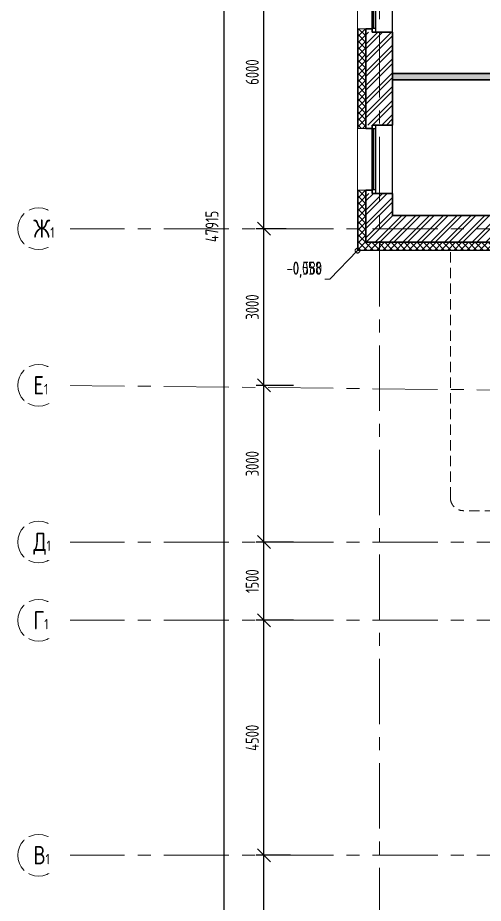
# Model space of a CAD drawing. Header units: millimetres. Extents: x -248073 to 8952771, y -150083 to 710860.
# Drawn here: x -13364 to -4439, y 38476 to 55436 of the extents above; entities that cross this region are included whole.
import ezdxf
from ezdxf import colors
from ezdxf.entities.mleader import LeaderData, LeaderLine
from ezdxf.math import Vec2, Vec3

# ---------------------------------------------------------------- set-up
doc = ezdxf.new("R2010")
doc.units = ezdxf.units.MM
doc.linetypes.add('ADSK_Штриховая_ш2 п1', pattern=[3, 2, -1])
doc.linetypes.add('CENTER', pattern=[2, 1.25, -0.25, 0.25, -0.25])
doc.layers.get('Defpoints').update_dxf_attribs({"color": 8})
for name, color, linetype, lineweight in [('АР_Навесной фасад', 5, 'Continuous', 5), ('АР_Оси', 193, 'Continuous', 9), ('АР_Оси размеры', 164, 'Continuous', 9), ('АР_Отметки', 250, 'Continuous', 15), ('АР_Перегородки газоблок', 165, 'Continuous', 30), ('АР_Перегородки газоблок_Штрих', 165, 'Continuous', 5), ('АР_Сущ Несущая стена', 202, 'Continuous', 30), ('АР_тонкая линия', 250, 'Continuous', 0), ('АР_Утеплитель', 250, 'Continuous', 9), ('АР_Штриховка кирпич', 250, 'Continuous', 9)]:
    doc.layers.add(name, color=color, linetype=linetype, lineweight=lineweight)
doc.layers.add('АР_новое окно', color=160, linetype='Continuous')
doc.styles.add('ISOCPEUR', font='', dxfattribs={"width": 0.7})
doc.styles.add('ГОСТ 2.304', font='', dxfattribs={"width": 0.7})
doc.styles.get('ISOCPEUR').set_extended_font_data('ISOCPEUR')
doc.styles.get('ГОСТ 2.304').set_extended_font_data('ISOCPEUR')
doc.dimstyles.new('СПДС', dxfattribs={"dimscale": 100, "dimtxt": 2.5, "dimasz": 2.5, "dimexe": 1.5, "dimexo": 0, "dimgap": 1, "dimtad": 1, "dimdec": 0, "dimrnd": 1, "dimtxsty": 'ГОСТ 2.304', "dimblk": 'OBLIQUE', "dimcen": 2.5, "dimdle": 1.5, "dimadec": 0, "dimazin": 2, "dimtfac": 0.75, "dimtdec": 0, "dimtmove": 1, "dimatfit": 3, "dimfxl": 1, "dimtolj": 1, "dimarcsym": 1})
pattern_1 = [(45, (-951676.66, 109617.1), (-132.58252, 132.58252), []), (45, (-951588.28, 109617.1), (-132.58252, 132.58252), [])]

# ---------------------------------------------------------------- blocks, each defined once
blk = doc.blocks.new('_Oblique')
at = {"color": 8, "linetype": 'ByBlock', "lineweight": -2}
blk.add_line((-0.5, -0.5), (0.5, 0.5), dxfattribs=at)
blk = doc.blocks.new('*D978')
at = {"layer": 'Defpoints', "color": 0, "ltscale": 100, "transparency": 16777216}
for p in [(-8643, 39395), (-8134, 39395), (-8301, 36395)]:
    blk.add_point(p, dxfattribs=at)
at = {"layer": 'АР_Оси размеры', "color": 8, "lineweight": -2, "ltscale": 100, "transparency": 16777216}
for p, q in [((-8643, 36245), (-8643, 39545)), ((-8134, 39395), (-8793, 39395)), ((-8301, 36395), (-8793, 36395))]:
    blk.add_line(p, q, dxfattribs=at)
at = {"layer": 'АР_Оси размеры', "color": 8, "lineweight": -2, "ltscale": 100, "transparency": 16777216, "xscale": 250, "yscale": 250, "zscale": 250}
for p, rotation in [((-8643, 39395), 90), ((-8643, 36395), 270)]:
    blk.add_blockref('_Oblique', p, dxfattribs=dict(at, rotation=rotation))
at = {"layer": 'АР_Оси размеры', "color": 8, "ltscale": 100, "transparency": 16777216, "insert": (-8868, 37895), "char_height": 250, "attachment_point": 5, "rotation": 90, "style": 'ГОСТ 2.304'}
blk.add_mtext('\\A1;3000', dxfattribs=at)
blk = doc.blocks.new('*D979')
at = {"layer": 'Defpoints', "color": 0, "ltscale": 100, "transparency": 16777216}
for p in [(-8643, 43895), (-8080, 43895), (-8134, 39395)]:
    blk.add_point(p, dxfattribs=at)
at = {"layer": 'АР_Оси размеры', "color": 8, "lineweight": -2, "ltscale": 100, "transparency": 16777216}
for p, q in [((-8643, 39245), (-8643, 44045)), ((-8080, 43895), (-8793, 43895)), ((-8134, 39395), (-8793, 39395))]:
    blk.add_line(p, q, dxfattribs=at)
at = {"layer": 'АР_Оси размеры', "color": 8, "lineweight": -2, "ltscale": 100, "transparency": 16777216, "xscale": 250, "yscale": 250, "zscale": 250}
for p, rotation in [((-8643, 43895), 90), ((-8643, 39395), 270)]:
    blk.add_blockref('_Oblique', p, dxfattribs=dict(at, rotation=rotation))
at = {"layer": 'АР_Оси размеры', "color": 8, "ltscale": 100, "transparency": 16777216, "insert": (-8868, 41645), "char_height": 250, "attachment_point": 5, "rotation": 90, "style": 'ГОСТ 2.304'}
blk.add_mtext('\\A1;4500', dxfattribs=at)
blk = doc.blocks.new('*D980')
at = {"layer": 'Defpoints', "color": 0, "ltscale": 100, "transparency": 16777216}
for p in [(-8643, 45395), (-8080, 45395), (-8080, 43895)]:
    blk.add_point(p, dxfattribs=at)
at = {"layer": 'АР_Оси размеры', "color": 8, "lineweight": -2, "ltscale": 100, "transparency": 16777216}
for p, q in [((-8643, 43745), (-8643, 45545)), ((-8080, 45395), (-8793, 45395)), ((-8080, 43895), (-8793, 43895))]:
    blk.add_line(p, q, dxfattribs=at)
at = {"layer": 'АР_Оси размеры', "color": 8, "lineweight": -2, "ltscale": 100, "transparency": 16777216, "xscale": 250, "yscale": 250, "zscale": 250}
for p, rotation in [((-8643, 45395), 90), ((-8643, 43895), 270)]:
    blk.add_blockref('_Oblique', p, dxfattribs=dict(at, rotation=rotation))
at = {"layer": 'АР_Оси размеры', "color": 8, "ltscale": 100, "transparency": 16777216, "insert": (-8868, 44645), "char_height": 250, "attachment_point": 5, "rotation": 90, "style": 'ГОСТ 2.304'}
blk.add_mtext('\\A1;1500', dxfattribs=at)
blk = doc.blocks.new('*D981')
at = {"layer": 'Defpoints', "color": 0, "ltscale": 100, "transparency": 16777216}
for p in [(-8643, 48395), (-8219, 48395), (-8080, 45395)]:
    blk.add_point(p, dxfattribs=at)
at = {"layer": 'АР_Оси размеры', "color": 8, "lineweight": -2, "ltscale": 100, "transparency": 16777216}
for p, q in [((-8643, 45245), (-8643, 48545)), ((-8219, 48395), (-8793, 48395)), ((-8080, 45395), (-8793, 45395))]:
    blk.add_line(p, q, dxfattribs=at)
at = {"layer": 'АР_Оси размеры', "color": 8, "lineweight": -2, "ltscale": 100, "transparency": 16777216, "xscale": 250, "yscale": 250, "zscale": 250}
for p, rotation in [((-8643, 48395), 90), ((-8643, 45395), 270)]:
    blk.add_blockref('_Oblique', p, dxfattribs=dict(at, rotation=rotation))
at = {"layer": 'АР_Оси размеры', "color": 8, "ltscale": 100, "transparency": 16777216, "insert": (-8868, 46895), "char_height": 250, "attachment_point": 5, "rotation": 90, "style": 'ГОСТ 2.304'}
blk.add_mtext('\\A1;3000', dxfattribs=at)
blk = doc.blocks.new('*D982')
at = {"layer": 'Defpoints', "color": 0, "ltscale": 100, "transparency": 16777216}
for p in [(-8643, 51395), (-8219, 51395), (-8080, 48395)]:
    blk.add_point(p, dxfattribs=at)
at = {"layer": 'АР_Оси размеры', "color": 8, "lineweight": -2, "ltscale": 100, "transparency": 16777216}
for p, q in [((-8219, 51395), (-8793, 51395)), ((-8643, 48245), (-8643, 51545)), ((-8080, 48395), (-8793, 48395))]:
    blk.add_line(p, q, dxfattribs=at)
at = {"layer": 'АР_Оси размеры', "color": 8, "lineweight": -2, "ltscale": 100, "transparency": 16777216, "xscale": 250, "yscale": 250, "zscale": 250}
for p, rotation in [((-8643, 51395), 90), ((-8643, 48395), 270)]:
    blk.add_blockref('_Oblique', p, dxfattribs=dict(at, rotation=rotation))
at = {"layer": 'АР_Оси размеры', "color": 8, "ltscale": 100, "transparency": 16777216, "insert": (-8868, 49895), "char_height": 250, "attachment_point": 5, "rotation": 90, "style": 'ГОСТ 2.304'}
blk.add_mtext('\\A1;3000', dxfattribs=at)
blk = doc.blocks.new('*D983')
at = {"layer": 'Defpoints', "color": 0, "ltscale": 100, "transparency": 16777216}
for p in [(-8643, 57395), (-7988, 57395), (-8219, 51395)]:
    blk.add_point(p, dxfattribs=at)
at = {"layer": 'АР_Оси размеры', "color": 8, "lineweight": -2, "ltscale": 100, "transparency": 16777216}
for p, q in [((-8643, 51245), (-8643, 57545)), ((-7988, 57395), (-8793, 57395)), ((-8219, 51395), (-8793, 51395))]:
    blk.add_line(p, q, dxfattribs=at)
at = {"layer": 'АР_Оси размеры', "color": 8, "lineweight": -2, "ltscale": 100, "transparency": 16777216, "xscale": 250, "yscale": 250, "zscale": 250}
for p, rotation in [((-8643, 57395), 90), ((-8643, 51395), 270)]:
    blk.add_blockref('_Oblique', p, dxfattribs=dict(at, rotation=rotation))
at = {"layer": 'АР_Оси размеры', "color": 8, "ltscale": 100, "transparency": 16777216, "insert": (-8868, 54395), "char_height": 250, "attachment_point": 5, "rotation": 90, "style": 'ГОСТ 2.304'}
blk.add_mtext('\\A1;6000', dxfattribs=at)
blk = doc.blocks.new('*D989')
at = {"layer": 'Defpoints', "color": 0, "ltscale": 100, "transparency": 16777216}
for p in [(-9469, 75395), (-9469, 27480), (-9413, 27480)]:
    blk.add_point(p, dxfattribs=at)
at = {"layer": 'АР_Оси размеры', "color": 8, "lineweight": -2, "ltscale": 100, "transparency": 16777216}
for p, q in [((-9413, 75545), (-9413, 27330)), ((-9469, 75395), (-9263, 75395)), ((-9469, 27480), (-9263, 27480))]:
    blk.add_line(p, q, dxfattribs=at)
at = {"layer": 'АР_Оси размеры', "color": 8, "lineweight": -2, "ltscale": 100, "transparency": 16777216, "xscale": 250, "yscale": 250, "zscale": 250}
for p, rotation in [((-9413, 75395), 90), ((-9413, 27480), 270)]:
    blk.add_blockref('_Oblique', p, dxfattribs=dict(at, rotation=rotation))
at = {"layer": 'АР_Оси размеры', "color": 8, "ltscale": 100, "transparency": 16777216, "insert": (-9640, 51438), "char_height": 250, "attachment_point": 5, "rotation": 90, "style": 'ГОСТ 2.304'}
blk.add_mtext('\\A1;47915', dxfattribs=at)
blk = doc.blocks.new('*U180')
at = {"layer": 'АР_новое окно', "color": 8, "lineweight": 20}
for p, q in [((0, 1310), (-70, 1310)), ((0, 0), (-70, 0))]:
    blk.add_line(p, q, dxfattribs=at)
at = {"layer": 'АР_новое окно', "color": 8}
for p, q in [((-70, 1310), (-70, 0)), ((-70, 0), (-70, 1310)), ((0, 1240), (-70, 1240)), ((-35, 1240), (-35, 70)), ((0, 1310), (0, 0)), ((0, 70), (-70, 70))]:
    blk.add_line(p, q, dxfattribs=at)
blk = doc.blocks.new('_DotSmall')
at = {"color": 8, "linetype": 'ByBlock', "const_width": 0.5}
blk.add_lwpolyline([(-0.0625, 0, 1), (0.0625, 0, 1)], format="xyb", close=True, dxfattribs=at)

msp = doc.modelspace()

# ---------------------------------------------------------------- hatches: boundary and pattern name
at = {"layer": 'АР_Перегородки газоблок_Штрих', "ltscale": 100}
h = msp.add_hatch(dxfattribs=at)
h.set_pattern_fill('AR-CONC', color=8, scale=30)
h.set_pattern_definition([(50, (211803.85, -55205.68), (215.17805, -18.82564), [22.5, -247.5]), (355, (211803.85, -55205.68), (-41.6254, 225.65764), [18, -198]), (100.45144, (211821.79, -55207.25), (173.55265, 206.832), [19.12206, -210.34263]), (46.1842, (211803.85, -55145.68), (320.1724, -49.65578), [33.75, -371.25]), (96.63564, (211830.53, -55149.82), (280.3986, 292.2356), [28.6831, -315.51413]), (351.18416, (211803.85, -55145.68), (280.3986, 292.2356), [27, -297]), (21, (211833.85, -55160.68), (179.07212, -120.78567), [22.5, -247.5]), (326, (211833.85, -55160.68), (72.9946, 217.54501), [18, -198]), (71.45144, (211848.78, -55170.75), (252.06671, 96.75935), [19.12206, -210.34263]), (37.5, (211803.85, -55205.68), (3.647957, 99.868156), [0, -195.6, 0, -201, 0, -198.75]), (7.5, (211803.85, -55205.68), (78.92086, 118.323514), [0, -114.6, 0, -191.1, 0, -75.75]), (327.5, (211736.95, -55205.68), (160.14673, -6.766462), [0, -75, 0, -234, 0, -310.5]), (317.5, (211706.95, -55205.68), (174.95585, 30.031495), [0, -97.5, 0, -155.4, 0, -220.5])])
h.paths.add_polyline_path([(-230.06, 55623.05), (-350.06, 55623.05), (-350.06, 54364.9), (-6180.06, 54364.9), (-6180.06, 54244.9), (-350.06, 54244.9), (-350.06, 52930.31), (-230.06, 52930.31)])
at = {"layer": 'АР_Утеплитель', "ltscale": 100}
h = msp.add_hatch(dxfattribs=at)
h.set_pattern_fill('ANSI37', color=8, scale=700)
h.set_pattern_definition([(45, (-976790.15, 99707.145), (-61.871843, 61.871843), []), (135, (-976790.15, 99707.145), (-61.871843, -61.871843), [])])
h.paths.add_polyline_path([(-6840.05, 61385), (-6690.05, 61385), (-6690.07, 61385), (-6840.07, 61385)])
h.paths.add_polyline_path([(-6690.06, 52032.29), (-6840.06, 52032.29), (-6840.06, 50985), (-900.18, 50985), (-900.18, 50885), (-750.18, 50885), (-750.18, 51135), (-6690.06, 51135)])
h.paths.add_polyline_path([(-6690.06, 52135), (-6840.06, 52135), (-6840.06, 52032.29), (-6690.06, 52032.29)])
h.paths.add_polyline_path([(-6690.06, 55225), (-6840.06, 55225), (-6840.06, 53315), (-6690.06, 53315)])
h.paths.add_polyline_path([(-6690.06, 58305), (-6840.06, 58305), (-6840.06, 56405), (-6690.06, 56405)])
h.paths.add_polyline_path([(-6840.06, 59485), (-6690.06, 59485), (-6690.06, 61385), (-6840.06, 61385)])
at = {"layer": 'АР_Штриховка кирпич', "ltscale": 100}
h = msp.add_hatch(dxfattribs=at)
h.set_pattern_fill('ANSI32', color=8, scale=500)
h.set_pattern_definition(pattern_1)
h.paths.add_polyline_path([(-6180.06, 55160), (-6690.06, 55160), (-6690.06, 53380), (-6180.06, 53380)])
h = msp.add_hatch(dxfattribs=at)
h.set_pattern_fill('ANSI32', color=8, scale=500)
h.set_pattern_definition(pattern_1)
h.paths.add_polyline_path([(-6180.06, 52070), (-6690.06, 52070), (-6690.06, 51135), (-750.18, 51135), (-750.06, 50885), (-110.06, 50885), (-110.18, 51645), (-6180.06, 51645)])

# ---------------------------------------------------------------- linework, layer by layer
at = {"layer": 'АР_Навесной фасад', "color": 8, "ltscale": 100}
for p, q in [((-6850.06, 53315), (-6850.06, 61385)), ((-6840.06, 53315), (-6840.06, 55225)), ((-6850.06, 52032.29), (-6850.06, 53315)), ((-6850.06, 50975), (-6850.06, 52135)), ((-6840.06, 52032.29), (-6840.06, 52135)), ((-6840.06, 50985), (-6840.06, 52112.9)), ((-6850.06, 50975), (-910.18, 50975)), ((-6840.06, 50985), (-900.18, 50985))]:
    msp.add_line(p, q, dxfattribs=at)
for points in [[(-6690.06, 55225), (-6850.06, 55225)], [(-6690.06, 53315), (-6850.06, 53315)], [(-6690.06, 52135), (-6850.06, 52135)]]:
    msp.add_lwpolyline(points, dxfattribs=at)
at = {"layer": 'АР_новое окно', "color": 8}
for p, q in [((-6180.06, 55160), (-6180.06, 56470)), ((-6180.06, 52070), (-6180.06, 53380))]:
    msp.add_line(p, q, dxfattribs=at)
at = {"layer": 'АР_Оси', "color": 8, "linetype": 'CENTER', "ltscale": 1000}
for p, q in [((-6430.06, 79157.47), (-6430.06, 23425.12)), ((-12563.76, 51395), (70614.65, 51395)), ((-12563.76, 48395), (14829.82, 48105)), ((-12563.76, 45395), (70614.65, 45395)), ((-12563.76, 43895), (70614.65, 43895)), ((-12563.76, 39395), (70614.65, 39395))]:
    msp.add_line(p, q, dxfattribs=at)
at = {"layer": 'АР_Оси', "color": 8, "ltscale": 0.5}
for centre in [(-12963.76, 51395), (-12963.76, 48395), (-12963.76, 45395), (-12963.76, 43895), (-12963.76, 39395)]:
    msp.add_circle(centre, 400, dxfattribs=at)
at = {"layer": 'АР_Перегородки газоблок', "color": 8, "ltscale": 100}
for points in [[(-6180.08, 54364.9), (-350.06, 54364.9)], [(-6180.06, 54244.9), (-350.06, 54244.9)]]:
    msp.add_lwpolyline(points, dxfattribs=at)
at = {"layer": 'АР_Сущ Несущая стена', "color": 8, "ltscale": 100}
for p, q in [((-6690.06, 53315), (-6690.06, 55225)), ((-6571.15, 55225), (-6690.06, 55225)), ((-6571.15, 55160), (-6571.15, 55225)), ((-6571.15, 55160), (-6180.06, 55160)), ((-6180.06, 53380), (-6180.06, 55160)), ((-6571.15, 53315), (-6690.06, 53315)), ((-6571.15, 53380), (-6180.06, 53380)), ((-6571.15, 53315), (-6571.15, 53380)), ((-6690.06, 51135), (-6690.06, 52135)), ((-6571.15, 52135), (-6690.06, 52135)), ((-6571.15, 52070), (-6571.15, 52135)), ((-6571.15, 52070), (-6180.06, 52070)), ((-6180.06, 51645), (-6180.06, 52070)), ((-6180.06, 51645), (-110.18, 51645)), ((-6690.06, 51135), (-750.18, 51135))]:
    msp.add_line(p, q, dxfattribs=at)
at = {"layer": 'АР_тонкая линия', "color": 8, "linetype": 'ADSK_Штриховая_ш2 п1', "ltscale": 100}
for points in [[(-5070.92, 46245.08), (-5070.92, 51005.05)], [(-910.18, 45995.08), (-4820.92, 45995.08)]]:
    msp.add_lwpolyline(points, dxfattribs=at)
msp.add_arc((-4820.92, 46245.08), 250, 180, 270, dxfattribs=at)

# ---------------------------------------------------------------- block references
at = {"layer": 'АР_новое окно', "color": 8, "xscale": -1, "rotation": 180}
for p in [(-6501.15, 56470), (-6501.15, 53380)]:
    msp.add_blockref('*U180', p, dxfattribs=at)

# ---------------------------------------------------------------- dimensions: what is measured, and where the dimension line sits
at = {"layer": 'АР_Оси размеры', "color": 8, "ltscale": 100}
for base, p1, p2, picture, middle in [((-9413.31, 27480), (-9469.12, 75395), (-9469.12, 27480), '*D989', (-9639.92, 51437.5)), ((-8642.74, 57395), (-8219.26, 51395), (-7988.47, 57395), '*D983', (-8867.74, 54395)), ((-8642.74, 51395), (-8079.77, 48395), (-8219.26, 51395), '*D982', (-8867.74, 49895)), ((-8642.74, 48395), (-8079.77, 45395), (-8219.26, 48395), '*D981', (-8867.74, 46895)), ((-8642.74, 45395), (-8079.77, 43895), (-8079.77, 45395), '*D980', (-8867.74, 44645)), ((-8642.74, 43895), (-8133.84, 39395), (-8079.77, 43895), '*D979', (-8867.74, 41645)), ((-8642.74, 39395), (-8300.81, 36395), (-8133.84, 39395), '*D978', (-8867.74, 37895))]:
    dim = msp.add_linear_dim(base=base, p1=p1, p2=p2, angle=90, dimstyle='СПДС', override={"dimclrd": 8, "dimclre": 8, "dimclrt": 8}, dxfattribs=at)
    dim.commit()
    dim.dimension.update_dxf_attribs({"geometry": picture, "text_midpoint": middle})

# ---------------------------------------------------------------- leaders
at = {"layer": 'АР_Отметки', "color": 8}
ml = msp.add_multileader_mtext('Standard', dxfattribs=at)
ml.set_content('-0,058', color=8, style='ISOCPEUR')
ml.set_leader_properties(color=8, linetype='Continuous', lineweight=-1)
ml.set_arrow_properties(name='DOTSMALL')
ml.build(insert=Vec2(0, 0))
ml.multileader.update_dxf_attribs({"has_text_frame": 1, "text_left_attachment_type": 4, "text_right_attachment_type": 4, "dogleg_length": 100, "arrow_head_size": 180})
ctx = ml.context
ctx.base_point, ctx.char_height, ctx.arrow_head_size, ctx.landing_gap_size, ctx.plane_origin = Vec3(-8262.71, 50431.17), 250, 180, 50, Vec3(-2090.66, 50478.33)
ctx.left_attachment, ctx.right_attachment = 4, 4
notes = []
notes.append((ctx, [(1, (1, 1, 0), (-7379.41, 50431.17), (-1, 0), 100, [(0, [(-6850.06, 50975)], 0, [])])]))
ctx.mtext.insert, ctx.mtext.width, ctx.mtext.defined_height, ctx.mtext.line_spacing_style, ctx.mtext.flow_direction = Vec3(-8212.71, 50764.5), 920.1623, 947.09, 2, 5
ml = msp.add_multileader_mtext('Standard', dxfattribs=at)
ml.set_content('-0,580', color=8, style='ISOCPEUR')
ml.set_leader_properties(color=8, linetype='Continuous', lineweight=-1)
ml.set_arrow_properties(name='DOTSMALL')
ml.build(insert=Vec2(0, 0))
ml.multileader.update_dxf_attribs({"has_text_frame": 1, "text_left_attachment_type": 4, "text_right_attachment_type": 4, "dogleg_length": 100, "arrow_head_size": 180})
ctx = ml.context
ctx.base_point, ctx.char_height, ctx.arrow_head_size, ctx.landing_gap_size, ctx.plane_origin = Vec3(-8256.48, 50431.17), 250, 180, 50, Vec3(-2090.66, 50478.33)
ctx.left_attachment, ctx.right_attachment = 4, 4
notes.append((ctx, [(1, (1, 1, 0), (-7379.41, 50431.17), (-1, 0), 100, [(0, [(-6850.06, 50975)], 0, [])])]))
ctx.mtext.insert, ctx.mtext.width, ctx.mtext.defined_height, ctx.mtext.line_spacing_style, ctx.mtext.flow_direction = Vec3(-8206.48, 50764.5), 920.1623, 947.09, 2, 5
for ctx, leaders in notes:
    for number, flags, end, landing, length, lines in leaders:
        leader = LeaderData()
        leader.index, (leader.has_last_leader_line, leader.has_dogleg_vector, leader.attachment_direction) = number, flags
        leader.last_leader_point, leader.dogleg_vector, leader.dogleg_length = Vec3(end), Vec3(landing), length
        for number, points, colour, breaks in lines:
            line = LeaderLine()
            line.index, line.vertices, line.color, line.breaks = number, Vec3.list(points), colors.encode_raw_color(colour), breaks
            leader.lines.append(line)
        ctx.leaders.append(leader)

# ---------------------------------------------------------------- next in the draw order: texts
at = {"layer": 'АР_Оси', "color": 8, "char_height": 350, "width": 528.8202, "attachment_point": 1, "line_spacing_factor": 1.149209, "style": 'ГОСТ 2.304', "bg_fill": 2}
for s, insert in [('{\\W0.8;Ж\\H0.57143x;1}', (-13063.58, 51572.78)), ('{\\W0.8;Е\\H0.57143x;1}', (-13063.58, 48572.78)), ('{\\W0.8;Д\\H0.57143x;1}', (-13063.58, 45572.78)), ('{\\W0.8;Г\\H0.57143x;1}', (-13063.58, 44072.78)), ('{\\W0.8;В\\H0.57143x;1}', (-13063.58, 39572.78))]:
    msp.add_mtext(s, dxfattribs=dict(at, insert=insert))

doc.saveas('drawing.dxf')
